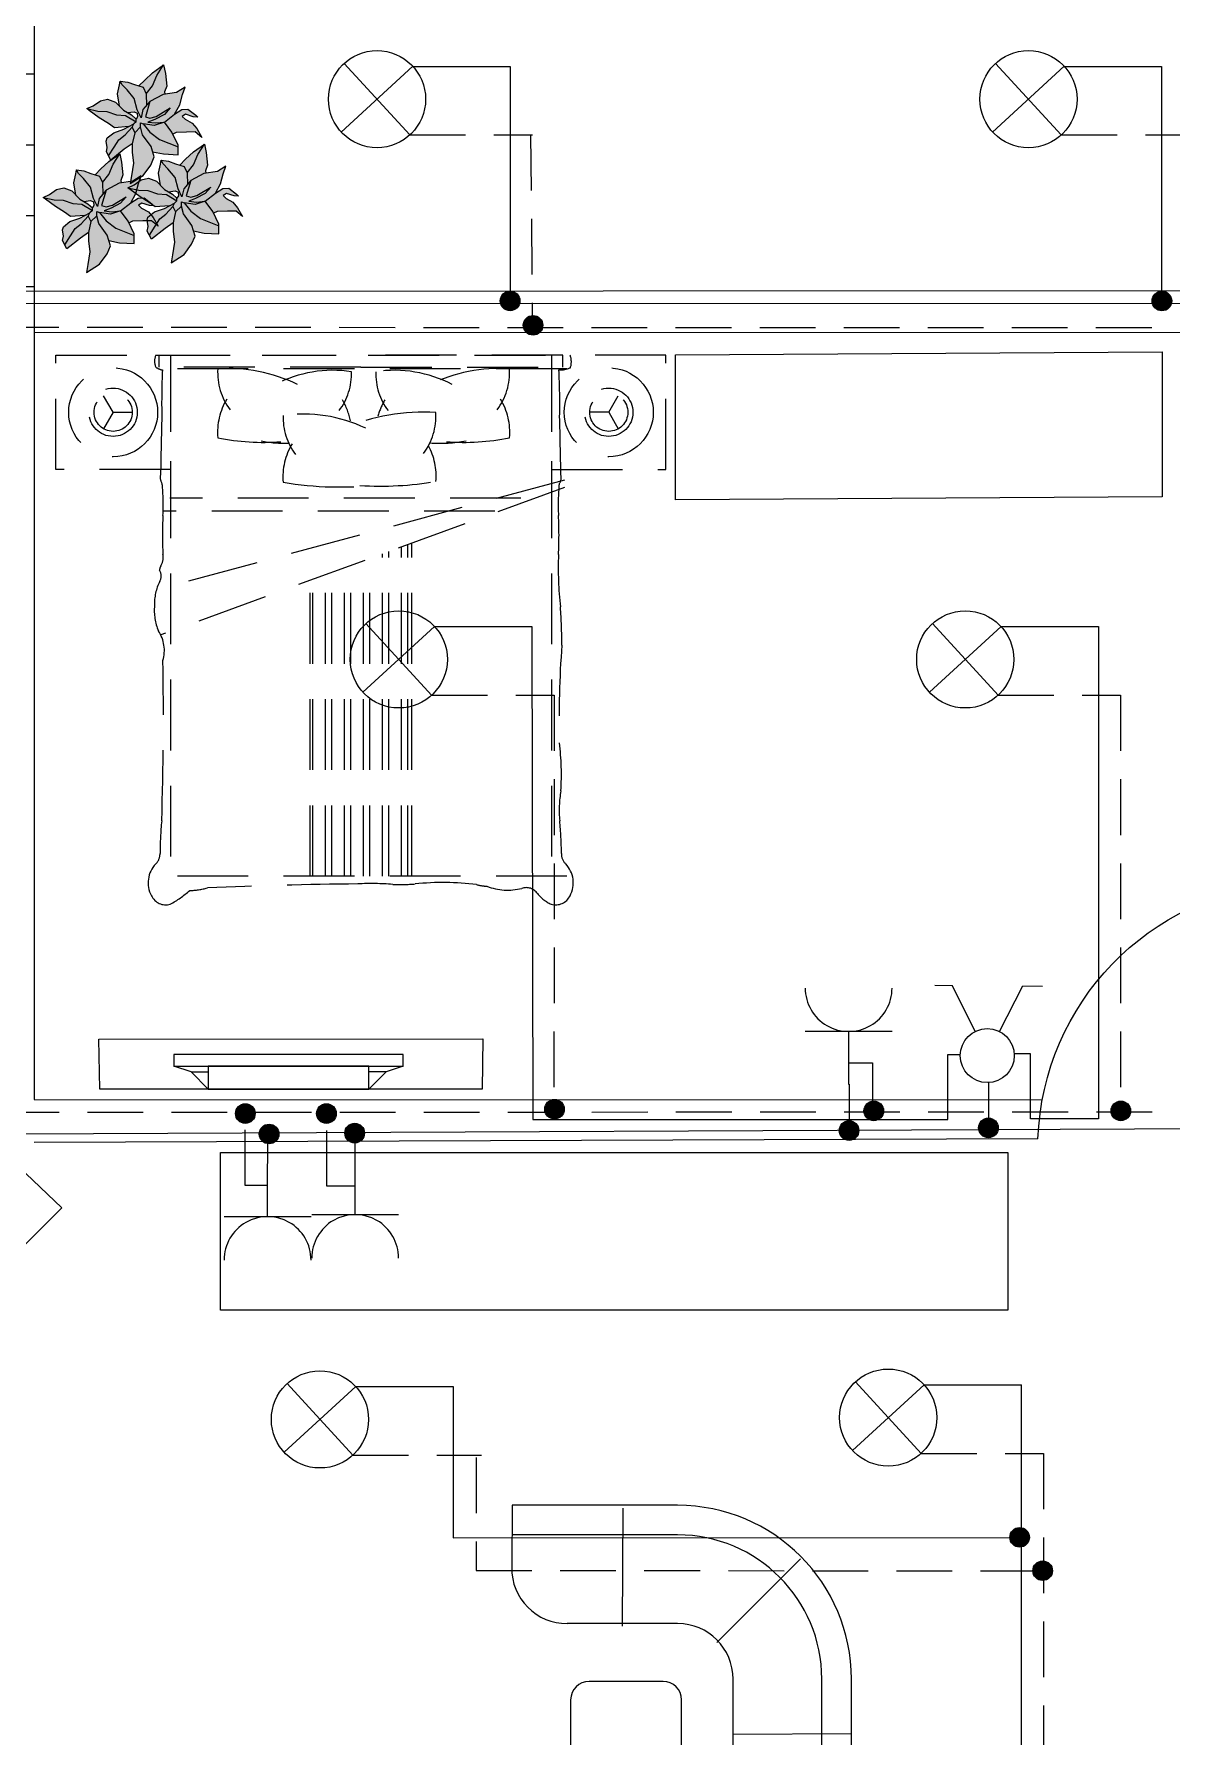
# Model space of a CAD drawing. Header units: millimetres. Extents: x -91.7 to -12.1, y -5.4 to 78.9.
# Drawn here: x -76.02 to -72, y 8.88 to 14.89 of the extents above; entities that cross this region are included whole.
import ezdxf

# ---------------------------------------------------------------- set-up
doc = ezdxf.new("R2010")
doc.units = ezdxf.units.MM
for name, pattern in [('CONTINUA', [0]), ('HIDDEN', [0.375, 0.25, -0.125]), ('STYLE_02', [0.295276, 0.19685, -0.098425])]:
    doc.linetypes.add(name, pattern=pattern)
doc.layers.get('0').update_dxf_attribs({"lineweight": 15})
for name, color, linetype in [('CabangF', 1, 'CONTINUA'), ('CabangFM', 30, 'CONTINUA'), ('CabangN', 5, 'CONTINUA'), ('HATCHING', 7, 'Continuous'), ('Tanaman', 112, 'CONTINUA')]:
    doc.layers.add(name, color=color, linetype=linetype)
for name, color, linetype, lineweight in [('Denah', 7, 'Continuous', 13), ('Fasa', 1, 'Continuous', 9), ('Fasa MCB to end', 30, 'Continuous', 9), ('Furniture', 253, 'Continuous', 13), ('Lampu', 40, 'Continuous', 13), ('netral', 5, 'STYLE_02', 9), ('Pintu DKK', 7, 'Continuous', 9), ('Saklar', 6, 'Continuous', 13), ('Stop kontak', 3, 'Continuous', 13)]:
    doc.layers.add(name, color=color, linetype=linetype, lineweight=lineweight)

# ---------------------------------------------------------------- blocks, each defined once
blk = doc.blocks.new('pintu benar')
at = {"lineweight": 15}
for p, q in [((19.8073, -25.4658), (21.2684, -25.4593)), ((21.1333, -25.4569), (21.1554, -25.445)), ((21.1333, -25.4569), (21.2309, -25.4565)), ((21.1333, -25.4599), (21.1333, -25.4569)), ((21.2187, -25.3782), (21.1448, -25.3785)), ((21.1539, -25.4228), (21.1448, -25.3785)), ((21.1657, -25.4228), (21.1539, -25.4228)), ((21.1554, -25.445), (21.1554, -25.4376)), ((21.1613, -25.4376), (21.1554, -25.4376)), ((21.1554, -25.445), (21.2087, -25.4447)), ((21.1613, -25.4376), (21.1613, -25.4302)), ((21.1657, -25.4302), (21.1613, -25.4302)), ((21.1613, -25.4376), (21.2027, -25.4374)), ((21.1657, -25.4228), (21.1982, -25.4226)), ((21.1657, -25.4302), (21.1657, -25.4228)), ((21.1657, -25.4302), (21.1983, -25.43)), ((21.1983, -25.43), (21.1982, -25.4226)), ((21.1982, -25.4226), (21.21, -25.4226)), ((21.1983, -25.43), (21.2027, -25.43)), ((21.2027, -25.4374), (21.2027, -25.43)), ((21.2027, -25.4374), (21.2086, -25.4374)), ((21.2087, -25.4447), (21.2086, -25.4374)), ((21.2309, -25.4565), (21.2087, -25.4447)), ((21.21, -25.4226), (21.2187, -25.3782)), ((21.2309, -25.4594), (21.2309, -25.4565)), ((21.2686, -25.5232), (19.8073, -25.5309)), ((21.1336, -25.5249), (21.1336, -25.5279)), ((21.1336, -25.5279), (21.2312, -25.5274)), ((21.1336, -25.5279), (21.1559, -25.5396)), ((21.1545, -25.5618), (21.1458, -25.6062)), ((21.1663, -25.5617), (21.1545, -25.5618)), ((21.1559, -25.5396), (21.2091, -25.5394)), ((21.1559, -25.5396), (21.1559, -25.547)), ((21.1618, -25.547), (21.1559, -25.547)), ((21.1618, -25.547), (21.2032, -25.5468)), ((21.1618, -25.547), (21.1618, -25.5544)), ((21.1663, -25.5543), (21.1618, -25.5544)), ((21.1663, -25.5543), (21.1988, -25.5542)), ((21.1663, -25.5543), (21.1663, -25.5617)), ((21.1663, -25.5617), (21.1988, -25.5616)), ((21.1824, -25.5247), (21.1824, -25.5247)), ((21.1824, -25.5247), (21.1824, -25.5247)), ((21.1988, -25.5542), (21.2032, -25.5542)), ((21.1988, -25.5542), (21.1988, -25.5616)), ((21.1988, -25.5616), (21.2107, -25.5615)), ((21.2032, -25.5468), (21.2032, -25.5542)), ((21.2032, -25.5468), (21.2091, -25.5468)), ((21.2312, -25.5274), (21.2091, -25.5394)), ((21.2091, -25.5394), (21.2091, -25.5468)), ((21.2107, -25.5615), (21.2197, -25.6058)), ((21.2312, -25.5245), (21.2312, -25.5274)), ((21.2197, -25.6058), (21.1458, -25.6062))]:
    blk.add_line(p, q, dxfattribs=at)
for p, q in [((19.8073, -25.5309), (19.8073, -25.4658)), ((21.2684, -25.4593), (21.2686, -25.5232))]:
    blk.add_line(p, q)
at = {"color": 8, "lineweight": 15}
blk.add_arc((19.7554, -25.41), 1.5174, 271.95967, 355.7243, dxfattribs=at)
blk = doc.blocks.new('LAMPU RUMAH')
at = {"layer": 'Lampu'}
for p, q in [((0.0484, -0.0528), (-0.0484, 0.0528)), ((0.0528, 0.0484), (-0.0528, -0.0484))]:
    blk.add_line(p, q, dxfattribs=at)
blk.add_circle((0, 0), 0.0716, dxfattribs=at)
blk = doc.blocks.new('*U37')
at = {"layer": 'Lampu', "xscale": 2.395947296300988, "yscale": 2.395947296300988, "zscale": 2.395947296300988}
blk.add_blockref('LAMPU RUMAH', (0, 0), dxfattribs=at)
blk = doc.blocks.new('*U38')
at = {"layer": 'Lampu', "color": 0, "linetype": 'ByBlock', "lineweight": -2, "transparency": 16777216}
blk.add_blockref('*U37', (0, 6), dxfattribs=at)
blk = doc.blocks.new('*U65')
at = {"layer": 'Lampu', "xscale": 2.395947296300988, "yscale": 2.395947296300988, "zscale": 2.395947296300988}
blk.add_blockref('LAMPU RUMAH', (0, 0), dxfattribs=at)
blk = doc.blocks.new('*U66')
at = {"layer": 'Lampu', "color": 0, "linetype": 'ByBlock', "lineweight": -2, "transparency": 16777216}
for p in [(0, 0), (2, 0)]:
    blk.add_blockref('*U65', p, dxfattribs=at)
blk = doc.blocks.new('*U67')
at = {"layer": 'Lampu', "xscale": 2.395947296300988, "yscale": 2.395947296300988, "zscale": 2.395947296300988}
blk.add_blockref('LAMPU RUMAH', (0, 0), dxfattribs=at)
blk = doc.blocks.new('*U68')
at = {"layer": 'Lampu', "color": 0, "linetype": 'ByBlock', "lineweight": -2, "transparency": 16777216}
for p in [(0, 0), (2.3, 0), (4.6, 0)]:
    blk.add_blockref('*U67', p, dxfattribs=at)
blk = doc.blocks.new('saklar 2 seri')
at = {"layer": 'Saklar'}
for p, q in [((-73.6452, 11.6694), (-73.7073, 11.6694)), ((-73.5623, 11.5096), (-73.6452, 11.6694)), ((-73.4767, 11.5107), (-73.3973, 11.6738)), ((-73.3973, 11.6738), (-73.3274, 11.6738))]:
    blk.add_line(p, q, dxfattribs=at)
blk.add_circle((-73.5184, 11.425), 0.0954, dxfattribs=at)
blk = doc.blocks.new('COLOKAN RUMAH')
at = {"color": 3, "lineweight": 5}
for p, q in [((0, 0.0803), (0, -0.0803)), ((0, 0), (0.0978, 0))]:
    blk.add_line(p, q, dxfattribs=at)
blk.add_arc((-0.0803, 0), 0.0803, 270, 90, dxfattribs=at)
blk = doc.blocks.new('*U76')
at = {"layer": 'Fasa'}
blk.add_line((-0.1719, 0), (0.1719, 0), dxfattribs=at)
blk = doc.blocks.new('*U77')
at = {"layer": 'Fasa', "color": 0, "linetype": 'ByBlock', "lineweight": -2, "transparency": 16777216}
for p in [(0, 6), (0, 4), (0, 2), (0, 0)]:
    blk.add_blockref('*U76', p, dxfattribs=at)
blk = doc.blocks.new('*U91')
at = {"layer": 'Fasa'}
blk.add_line((-0.1719, 0), (0.1719, 0), dxfattribs=at)
blk = doc.blocks.new('*U92')
at = {"layer": 'Fasa', "color": 0, "linetype": 'ByBlock', "lineweight": -2, "transparency": 16777216}
for p in [(0, 0), (2, 0)]:
    blk.add_blockref('*U91', p, dxfattribs=at)
blk = doc.blocks.new('*U93')
at = {"layer": 'Fasa'}
blk.add_line((-0.1719, 0), (0.1719, 0), dxfattribs=at)
blk = doc.blocks.new('*U94')
at = {"layer": 'Fasa', "color": 0, "linetype": 'ByBlock', "lineweight": -2, "transparency": 16777216}
for p in [(0, 0), (2.3, 0), (4.6, 0)]:
    blk.add_blockref('*U93', p, dxfattribs=at)
blk = doc.blocks.new('*U108')
at = {"layer": 'netral'}
blk.add_line((-0.21635, 0), (0.21635, 0), dxfattribs=at)
blk = doc.blocks.new('*U109')
at = {"layer": 'netral', "color": 0, "linetype": 'ByBlock', "lineweight": -2, "transparency": 16777216}
for p in [(0, 0), (2, 0)]:
    blk.add_blockref('*U108', p, dxfattribs=at)
blk = doc.blocks.new('*U110')
at = {"layer": 'netral'}
blk.add_line((-0.21635, 0), (0.21635, 0), dxfattribs=at)
blk = doc.blocks.new('*U111')
at = {"layer": 'netral', "color": 0, "linetype": 'ByBlock', "lineweight": -2, "transparency": 16777216}
for p in [(0, 0), (2.3, 0), (4.6, 0)]:
    blk.add_blockref('*U110', p, dxfattribs=at)
blk = doc.blocks.new('*U114')
at = {"layer": 'netral'}
blk.add_line((-0.21635, 0), (0.21635, 0), dxfattribs=at)
blk = doc.blocks.new('*U115')
at = {"layer": 'netral', "color": 0, "linetype": 'ByBlock', "lineweight": -2, "transparency": 16777216}
for p in [(0, 6), (0, 4), (0, 2), (0, 0)]:
    blk.add_blockref('*U114', p, dxfattribs=at)
blk = doc.blocks.new('CABANG NETRAL')
at = {"layer": 'HATCHING'}
h = blk.add_hatch(dxfattribs=at)
h.set_pattern_fill('ANGLE', color=5)
h.set_pattern_definition([(0, (9.248, -7.627), (0, 6.985), [5.08, -1.905]), (90, (9.248, -7.627), (-6.985, 4e-16), [5.08, -1.905])])
h.paths.add_polyline_path([(-0.0121, 0), (0.0121, 0, 1)])
h.paths.add_polyline_path([(0, 0), (-0.0121, 0, 0.414214), (0, -0.0121)])
h.paths.add_polyline_path([(0.0121, 0), (0, 0), (0, -0.0121, 0.414214)])
h = blk.add_hatch(color=5, dxfattribs=at)
h.dxf.hatch_style = 1
h.paths.add_polyline_path([(-0.0121, 0, 1), (0.0121, 0, 1)])
at = {"layer": 'CabangN'}
blk.add_circle((0, 0), 0.0121, dxfattribs=at)
blk = doc.blocks.new('CABANG FASA')
at = {"layer": 'HATCHING'}
h = blk.add_hatch(color=1, dxfattribs=at)
h.dxf.hatch_style = 1
h.paths.add_polyline_path([(0.0121, 0, 1), (-0.0121, 0, 1)])
at = {"layer": 'CabangF'}
blk.add_circle((0, 0), 0.0121, dxfattribs=at)
blk = doc.blocks.new('CABANG FASA 2')
at = {"layer": 'HATCHING'}
h = blk.add_hatch(color=30, dxfattribs=at)
h.dxf.hatch_style = 1
h.paths.add_polyline_path([(0.0121, 0, 1), (-0.0121, 0, 1)])
at = {"layer": 'CabangFM'}
blk.add_circle((0, 0), 0.0121, dxfattribs=at)
blk = doc.blocks.new('TV')
at = {"color": 0, "linetype": 'ByBlock', "lineweight": -2}
for p, q in [((-350, 0), (-425, -75)), ((350, 0), (425, -75)), ((-500, -100), (-425, -75)), ((425, -75), (500, -100))]:
    blk.add_line(p, q, dxfattribs=at)
for points in [[(-350, -100), (350, -100), (350, 0), (-350, 0)], [(-500, -150), (500, -150), (500, -100), (-500, -100)]]:
    blk.add_lwpolyline(points, close=True, dxfattribs=at)
for points in [[(-425, -75), (-350, -75)], [(425, -75), (350, -75)]]:
    blk.add_lwpolyline(points, dxfattribs=at)
blk = doc.blocks.new('A$C0BCD5431')
at = {"linetype": 'Continuous'}
for p, q in [((2628.3, 4268.3), (940, 4268.3)), ((2956.6, 3572.8), (3201.4, 4164.9)), ((2628.3, 4108.3), (940, 4108.3)), ((742.4, 3540.4), (289.9, 3993)), ((2628.3, 3628.3), (940, 3628.3)), ((0, 3328.3), (0, 2432.3)), ((160, 3328.3), (160, 2431.3)), ((640, 3328.3), (640, 2730.2)), ((1852.4, 3349.3), (1052.4, 3349.3)), ((952.4, 3249.3), (952.4, 2849.3)), ((1952.4, 2849.3), (1952.4, 3249.3)), ((3572.8, 2956.6), (4164.9, 3201.4)), ((2544.8, 2854.5), (2854.5, 2544.8)), ((1052.4, 2749.3), (1852.4, 2749.3)), ((3628.3, 2628.3), (3628.3, 940)), ((4108.3, 2628.3), (4108.3, 940)), ((4268.3, 2628.3), (4268.3, 940)), ((3280.2, 1980.4), (2880.2, 1980.4)), ((2780.2, 1880.4), (2780.2, 1080.4)), ((3380.2, 1080.4), (3380.2, 1880.4)), ((2880.2, 980.4), (3280.2, 980.4)), ((3540.4, 742.4), (3993, 289.9)), ((3328.3, 640), (2730.2, 640)), ((3328.3, 160), (2431.3, 160)), ((3328.3, 0), (2432.3, 0))]:
    blk.add_line(p, q, dxfattribs=at)
for p, q in [((1236.1, 4268.3), (1240, 3628.3)), ((1836.1, 4268.3), (1840, 3628.3)), ((2436.1, 4268.3), (2440, 3628.3)), ((2541.6, 3373.3), (2544.8, 2854.5)), ((14.5, 3032.2), (654.5, 3028.3)), ((3373.3, 2541.6), (2854.5, 2544.8)), ((0, 2432.3), (338.2, 2430.2)), ((4268.3, 2436.1), (3628.3, 2440)), ((4268.3, 1836.1), (3628.3, 1840)), ((4268.3, 1236.1), (3628.3, 1240)), ((3032.2, 14.5), (3028.3, 654.5)), ((2432.3, 0), (2430.2, 338.2))]:
    blk.add_line(p, q)
for centre, radius, start, end in [((940, 3328.3), 940, 90, 180), ((2628.3, 2628.3), 1640, 0, 90), ((940, 3328.3), 780, 90, 180), ((2628.3, 2628.3), 1480, 0, 90), ((940, 3328.3), 300, 90, 180), ((2628.3, 2628.3), 1000, 0, 90), ((1052.4, 3249.3), 100, 90, 180), ((1852.4, 3249.3), 100, 0, 90), ((2628.3, 2628.3), 750, 353.36007, 96.63993), ((1052.4, 2849.3), 100, 180, 270), ((1852.4, 2849.3), 100, 270, 0), ((340, 2730.2), 300, 269.64814, 0), ((2880.2, 1880.4), 100, 90, 180), ((3280.2, 1880.4), 100, 0, 90), ((2880.2, 1080.4), 100, 180, 270), ((3280.2, 1080.4), 100, 270, 0), ((3328.3, 940), 300, 270, 0), ((3328.3, 940), 780, 270, 0), ((3328.3, 940), 940, 270, 0), ((2730.2, 340), 300, 90, 180.35186)]:
    blk.add_arc(centre, radius, start, end, dxfattribs=at)
blk = doc.blocks.new('A$C77DE30D4')
h = blk.add_hatch(color=52)
h.set_gradient(color1=(55, 106, 17), color2=(220, 179, 46), tint=1)
h.paths.add_polyline_path([(1.907, 3.432), (1.617, 3.782), (1.417, 3.981), (1.342, 4.13), (1.309, 3.975), (1.23, 3.613), (1.312, 3.116), (1.471, 2.954), (1.634, 2.859), (1.907, 2.889), (2.023, 2.844), (2.034, 2.693), (1.979, 2.602), (1.979, 2.493), (1.884, 2.402), (1.817, 2.27), (1.922, 2.045), (2.159, 2.282), (2.162, 2.453), (2.267, 2.411), (2.709, 2.347), (3.119, 2.476), (2.763, 2.444), (2.45, 2.476), (2.731, 2.584), (3.119, 2.788), (3.345, 3.046), (2.785, 2.702), (2.537, 2.637), (2.353, 2.691), (2.537, 3.305), (2.256, 2.982), (2.181, 2.648), (2.028, 2.974)])
h = blk.add_hatch(color=52)
h.set_gradient(color1=(55, 106, 17), color2=(220, 179, 46), tint=1)
h.paths.add_polyline_path([(2.39, 3.619), (2.263, 3.879), (1.913, 3.987), (1.641, 4.09), (1.342, 4.13), (1.417, 3.981), (1.617, 3.782), (1.907, 3.432), (2.028, 2.974), (2.181, 2.648), (2.256, 2.982), (2.397, 3.143)])
h.paths.add_polyline_path([(2.813, 4.357), (3.086, 4.779), (2.643, 4.464), (2.327, 4.166), (2.088, 3.933), (2.263, 3.879), (2.39, 3.619), (2.639, 3.94)])
h = blk.add_hatch(color=52)
h.set_gradient(color1=(55, 106, 17), color2=(220, 179, 46), tint=1)
h.paths.add_polyline_path([(3.159, 4.434), (3.086, 4.779), (2.813, 4.357), (2.639, 3.94), (2.39, 3.619), (2.397, 3.143), (2.537, 3.305), (3.065, 3.595), (3.138, 3.606), (3.125, 3.702), (3.21, 3.931)])
h = blk.add_hatch(color=52)
h.set_gradient(color1=(55, 106, 17), color2=(220, 179, 46), tint=1)
h.paths.add_polyline_path([(3.841, 3.585), (3.949, 3.886), (3.604, 3.671), (3.065, 3.595), (2.537, 3.305), (2.353, 2.691), (2.537, 2.637), (2.785, 2.702), (3.345, 3.046), (3.119, 2.788), (2.731, 2.584), (2.45, 2.476), (2.763, 2.444), (3.119, 2.476), (3.528, 2.799), (3.733, 3.176)])
h = blk.add_hatch(color=52)
h.set_gradient(color1=(55, 106, 17), color2=(220, 179, 46), tint=1)
h.paths.add_polyline_path([(1.152, 3.279), (0.827, 3.407), (0.542, 3.34), (0.251, 3.137), (0, 3.021), (0.441, 2.92), (0.8, 2.906), (1.193, 2.771), (1.552, 2.744), (1.979, 2.493), (1.979, 2.602), (1.796, 2.764), (1.471, 2.954)])
h.paths.add_polyline_path([(1.552, 2.744), (1.193, 2.771), (0.8, 2.906), (0.441, 2.92), (0, 3.021), (0.088, 2.947), (0.495, 2.649), (0.861, 2.426), (1.105, 2.25), (1.683, 2.296), (1.884, 2.402), (1.979, 2.493)])
h = blk.add_hatch(color=52)
h.set_gradient(color1=(55, 106, 17), color2=(220, 179, 46), tint=1)
h.paths.add_polyline_path([(3.954, 2.592), (3.833, 2.701), (3.967, 2.792), (4.277, 2.689), (4.459, 2.677), (4.38, 2.756), (4.064, 2.998), (3.821, 2.986), (3.528, 2.799), (3.119, 2.476), (3.421, 2.067), (3.455, 1.996), (3.596, 2.064), (4.009, 2.076), (4.362, 2.082), (4.623, 1.863), (4.422, 2.215), (4.234, 2.434)])
h = blk.add_hatch(color=52)
h.set_gradient(color1=(55, 106, 17), color2=(220, 179, 46), tint=1)
h.paths.add_polyline_path([(1.532, 1.959), (1.817, 2.27), (1.884, 2.402), (1.481, 2.189), (1.078, 2.052), (0.812, 1.84), (0.774, 1.711), (0.82, 1.46), (0.781, 1.278), (0.869, 1.114), (1.098, 1.471), (1.288, 1.769)])
h = blk.add_hatch(color=52)
h.set_gradient(color1=(55, 106, 17), color2=(220, 179, 46), tint=1)
h.paths.add_polyline_path([(1.922, 2.045), (1.817, 2.27), (1.532, 1.959), (1.288, 1.769), (1.098, 1.471), (0.869, 1.114), (0.956, 0.951), (1.504, 1.384), (1.825, 1.604)])
h = blk.add_hatch(color=52)
h.set_gradient(color1=(55, 106, 17), color2=(220, 179, 46), tint=1)
h.paths.add_polyline_path([(2.58, 1.496), (2.235, 1.97), (2.159, 2.282), (1.922, 2.045), (1.825, 1.604), (1.825, 1.27), (1.879, 0.829), (1.793, 0.312), (1.739, 0), (2.267, 0.334), (2.569, 0.743), (2.709, 1.076)])
h = blk.add_hatch(color=52)
h.set_gradient(color1=(55, 106, 17), color2=(220, 179, 46), tint=1)
h.paths.add_polyline_path([(3.668, 1.486), (2.925, 1.776), (2.537, 2.078), (2.267, 2.411), (2.162, 2.453), (2.159, 2.282), (2.235, 1.97), (2.58, 1.496), (2.644, 1.286), (3.076, 1.195), (3.668, 1.163)])
h = blk.add_hatch(color=52)
h.set_gradient(color1=(55, 106, 17), color2=(220, 179, 46), tint=1)
h.paths.add_polyline_path([(3.119, 2.476), (2.709, 2.347), (2.267, 2.411), (2.537, 2.078), (2.925, 1.776), (3.668, 1.486), (3.668, 1.55), (3.421, 2.067)])
at = {"color": 0, "lineweight": 5}
for p, q in [((1.309, 3.975), (1.342, 4.13)), ((1.342, 4.13), (1.641, 4.09)), ((1.417, 3.981), (1.342, 4.13)), ((2.088, 3.933), (2.327, 4.166)), ((2.327, 4.166), (2.643, 4.464)), ((2.639, 3.94), (2.813, 4.357)), ((2.643, 4.464), (3.086, 4.779)), ((2.813, 4.357), (3.086, 4.779)), ((3.086, 4.779), (3.159, 4.434)), ((3.159, 4.434), (3.21, 3.931)), ((1.23, 3.613), (1.309, 3.975)), ((1.312, 3.116), (1.23, 3.613)), ((1.617, 3.782), (1.417, 3.981)), ((1.907, 3.432), (1.617, 3.782)), ((1.641, 4.09), (1.913, 3.987)), ((2.028, 2.974), (1.907, 3.432)), ((1.913, 3.987), (2.263, 3.879)), ((2.263, 3.879), (2.39, 3.619)), ((2.39, 3.619), (2.639, 3.94)), ((2.39, 3.619), (2.397, 3.143)), ((3.065, 3.595), (2.537, 3.305)), ((3.604, 3.671), (3.065, 3.595)), ((3.21, 3.931), (3.125, 3.702)), ((3.125, 3.702), (3.138, 3.606)), ((3.949, 3.886), (3.604, 3.671)), ((3.733, 3.176), (3.841, 3.585)), ((3.841, 3.585), (3.949, 3.886)), ((0, 3.021), (0.251, 3.137)), ((0.088, 2.947), (0, 3.021)), ((0, 3.021), (0.441, 2.92)), ((0.495, 2.649), (0.088, 2.947)), ((0.251, 3.137), (0.542, 3.34)), ((0.441, 2.92), (0.8, 2.906)), ((0.542, 3.34), (0.827, 3.407)), ((0.8, 2.906), (1.193, 2.771)), ((0.827, 3.407), (1.152, 3.279)), ((1.152, 3.279), (1.471, 2.954)), ((1.193, 2.771), (1.552, 2.744)), ((1.471, 2.954), (1.796, 2.764)), ((1.552, 2.744), (1.979, 2.493)), ((1.634, 2.859), (1.907, 2.889)), ((1.796, 2.764), (1.979, 2.602)), ((1.907, 2.889), (2.023, 2.844)), ((2.023, 2.844), (2.034, 2.693)), ((2.181, 2.648), (2.028, 2.974)), ((2.256, 2.982), (2.181, 2.648)), ((2.537, 3.305), (2.256, 2.982)), ((2.537, 3.305), (2.353, 2.691)), ((3.119, 2.788), (2.731, 2.584)), ((2.785, 2.702), (3.345, 3.046)), ((3.345, 3.046), (3.119, 2.788)), ((3.119, 2.476), (3.528, 2.799)), ((3.528, 2.799), (3.733, 3.176)), ((3.528, 2.799), (3.821, 2.986)), ((3.821, 2.986), (4.064, 2.998)), ((3.967, 2.792), (3.833, 2.701)), ((4.277, 2.689), (3.967, 2.792)), ((4.064, 2.998), (4.38, 2.756)), ((4.38, 2.756), (4.459, 2.677)), ((0.861, 2.426), (0.495, 2.649)), ((1.105, 2.25), (0.861, 2.426)), ((1.078, 2.052), (1.481, 2.189)), ((1.683, 2.296), (1.105, 2.25)), ((1.481, 2.189), (1.884, 2.402)), ((1.532, 1.959), (1.817, 2.27)), ((1.817, 2.27), (1.884, 2.402)), ((1.817, 2.27), (1.922, 2.045)), ((1.979, 2.493), (1.884, 2.402)), ((2.159, 2.282), (1.922, 2.045)), ((2.034, 2.693), (1.979, 2.602)), ((1.979, 2.493), (1.979, 2.602)), ((2.159, 2.282), (2.162, 2.453)), ((2.235, 1.97), (2.159, 2.282)), ((2.162, 2.453), (2.267, 2.411)), ((2.267, 2.411), (2.537, 2.078)), ((2.709, 2.347), (2.267, 2.411)), ((2.353, 2.691), (2.537, 2.637)), ((2.731, 2.584), (2.45, 2.476)), ((2.45, 2.476), (2.763, 2.444)), ((2.537, 2.637), (2.785, 2.702)), ((2.537, 2.078), (2.925, 1.776)), ((3.119, 2.476), (2.709, 2.347)), ((2.763, 2.444), (3.119, 2.476)), ((3.421, 2.067), (3.119, 2.476)), ((3.668, 1.55), (3.421, 2.067)), ((3.596, 2.064), (3.455, 1.996)), ((4.009, 2.076), (3.596, 2.064)), ((3.833, 2.701), (3.954, 2.592)), ((3.954, 2.592), (4.234, 2.434)), ((4.362, 2.082), (4.009, 2.076)), ((4.234, 2.434), (4.422, 2.215)), ((4.459, 2.677), (4.277, 2.689)), ((4.623, 1.863), (4.362, 2.082)), ((4.422, 2.215), (4.623, 1.863)), ((0.774, 1.711), (0.812, 1.84)), ((0.82, 1.46), (0.774, 1.711)), ((0.781, 1.278), (0.82, 1.46)), ((0.812, 1.84), (1.078, 2.052)), ((0.869, 1.114), (1.098, 1.471)), ((1.504, 1.384), (0.956, 0.951)), ((1.098, 1.471), (1.288, 1.769)), ((1.288, 1.769), (1.532, 1.959)), ((1.825, 1.604), (1.504, 1.384)), ((1.922, 2.045), (1.825, 1.604)), ((1.825, 1.604), (1.825, 1.27)), ((2.58, 1.496), (2.235, 1.97)), ((2.709, 1.076), (2.58, 1.496)), ((2.925, 1.776), (3.668, 1.486)), ((3.668, 1.163), (3.668, 1.55)), ((0.956, 0.951), (0.781, 1.278)), ((1.879, 0.829), (1.793, 0.312)), ((1.825, 1.27), (1.879, 0.829)), ((2.267, 0.334), (2.569, 0.743)), ((2.569, 0.743), (2.709, 1.076)), ((2.644, 1.286), (3.076, 1.195)), ((3.076, 1.195), (3.668, 1.163)), ((1.739, 0), (2.267, 0.334)), ((1.793, 0.312), (1.739, 0))]:
    blk.add_line(p, q, dxfattribs=at)

msp = doc.modelspace()

# ---------------------------------------------------------------- hatches: boundary and pattern name
at = {"layer": 'Denah'}
h = msp.add_hatch(dxfattribs=at)
h.set_pattern_fill('ACAD_ISO02W100', color=253, scale=0.05)
h.paths.add_polyline_path([(-76.0159, 16.6081), (-77.618, 16.6085), (-77.6187, 15.4662), (-80.0195, 15.4662), (-80.0189, 13.9818), (-78.0559, 13.9818), (-78.0559, 13.9824), (-78.0156, 13.9823), (-78.0226, 13.0784, 0.382078), (-77.1524, 13.9782, 0.382114), (-76.2822, 13.0783), (-76.2892, 13.9822), (-76.2489, 13.9823), (-76.2489, 13.982), (-76.0159, 13.9821)])
h.paths.add_polyline_path([(-77.9711, 13.1543), (-77.9714, 13.1085), (-77.9988, 13.1142), (-77.9987, 13.1215), (-78.0033, 13.1216), (-78.0033, 13.1188), (-78.0079, 13.1189), (-78.0079, 13.1152), (-78.0125, 13.1152), (-78.0199, 13.1016), (-78.0195, 13.1619), (-78.0123, 13.1481), (-78.0077, 13.1481), (-78.0077, 13.1445), (-78.0031, 13.1444), (-77.9986, 13.1417), (-77.9985, 13.149)], flags=16)
h.paths.add_polyline_path([(-76.3338, 13.1541), (-76.3063, 13.1488), (-76.3062, 13.1415), (-76.3017, 13.1416), (-76.3017, 13.1443), (-76.2971, 13.1443), (-76.2971, 13.148), (-76.2926, 13.148), (-76.2853, 13.1618), (-76.2849, 13.1014), (-76.2923, 13.1151), (-76.2969, 13.1151), (-76.3015, 13.1187), (-76.3015, 13.1214), (-76.3061, 13.1214), (-76.306, 13.1141), (-76.3334, 13.1084)], flags=16)

# ---------------------------------------------------------------- linework, layer by layer
for p, q in [((-76.0159, 16.6081), (-76.0159, 13.837)), ((-69.4748, 13.9849), (-76.2892, 13.9819)), ((-71.4505, 13.8356), (-76.0159, 13.837)), ((-76.0159, 13.837), (-76.0159, 11.1284)), ((-76.0159, 11.1284), (-72.4562, 11.128)), ((-76.0159, 10.9784), (-72.4716, 10.991))]:
    msp.add_line(p, q, dxfattribs=at)
at = {"layer": 'Fasa'}
for p, q in [((-74.3348, 14.777), (-74.3348, 13.94)), ((-72.0348, 14.777), (-72.0348, 13.9408)), ((-80.1094, 13.9378), (-69.4924, 13.9418)), ((-74.2579, 12.7988), (-74.2545, 11.0581)), ((-72.2579, 12.7988), (-72.2579, 11.0606)), ((-72.7894, 11.0584), (-72.7894, 11.2881)), ((-72.7894, 11.2881), (-72.7458, 11.2881)), ((-72.4984, 11.2904), (-72.5554, 11.2904)), ((-72.4984, 11.0606), (-72.4984, 11.2904)), ((-74.2545, 11.0581), (-72.7894, 11.0584)), ((-72.2579, 11.0606), (-72.4984, 11.0606)), ((-74.8801, 10.1152), (-74.5363, 10.1152)), ((-74.5363, 10.1152), (-74.5363, 9.5812)), ((-72.5298, 4.1216), (-72.5298, 10.1216)), ((-74.5363, 9.5812), (-72.5298, 9.5824))]:
    msp.add_line(p, q, dxfattribs=at)
at = {"layer": 'Fasa MCB to end'}
for p, q in [((-72.6464, 11.1884), (-72.6464, 11.0225)), ((-73.1384, 11.1826), (-73.1384, 11.0196)), ((-76.0688, 11.0076), (-71.4235, 11.0284)), ((-75.1911, 10.9028), (-75.1911, 11.0103)), ((-74.8828, 10.91), (-74.8828, 11.0103))]:
    msp.add_line(p, q, dxfattribs=at)
at = {"layer": 'Furniture', "color": 253, "linetype": 'HIDDEN'}
for p, q in [((-75.5348, 13.7364), (-75.5348, 11.8683)), ((-74.1887, 13.7364), (-74.1887, 11.8683)), ((-74.1349, 13.7094), (-75.5817, 13.7094)), ((-75.7367, 13.5554, 0), (-75.7703, 13.6137, 0)), ((-73.9868, 13.5554, 0), (-73.9532, 13.6137, 0)), ((-75.7367, 13.5554, 0), (-75.7703, 13.4971, 0)), ((-75.7367, 13.5554, 0), (-75.6694, 13.5554, 0)), ((-73.9868, 13.5554, 0), (-74.0541, 13.5554, 0)), ((-73.9868, 13.5554, 0), (-73.9532, 13.4971, 0)), ((-74.1429, 13.3161), (-75.584, 12.9286)), ((-74.1432, 13.29), (-75.5687, 12.7692)), ((-74.2968, 13.2521), (-75.5366, 13.2521)), ((-74.3887, 13.2065), (-75.5603, 13.2065)), ((-74.7855, 11.9174, 0), (-74.7855, 13.0554, 0)), ((-74.763, 11.9174, 0), (-74.763, 13.0636, 0)), ((-74.7182, 11.9174, 0), (-74.7182, 13.08, 0)), ((-74.6957, 11.9174, 0), (-74.6957, 13.0881, 0)), ((-74.9649, 11.9174, 0), (-74.9649, 12.9898, 0)), ((-74.9201, 11.9174, 0), (-74.9201, 13.0062, 0)), ((-74.8976, 11.9174, 0), (-74.8976, 13.0144, 0)), ((-74.8528, 11.9174, 0), (-74.8528, 13.0308, 0)), ((-74.8303, 11.9174, 0), (-74.8303, 13.039, 0)), ((-75.0322, 11.9174, 0), (-75.0322, 12.9652, 0)), ((-74.9874, 11.9174, 0), (-74.9874, 12.9816, 0)), ((-74.1349, 11.9174), (-75.5698, 11.9174))]:
    msp.add_line(p, q, dxfattribs=at)
at = {"layer": 'Furniture', "color": 253, "linetype": 'HIDDEN', "elevation": 0}
for points in [[(-75.5348, 13.3535), (-75.9386, 13.3535), (-75.9386, 13.7573), (-75.5348, 13.7573)], [(-74.1887, 13.3535), (-73.7849, 13.3535), (-73.7849, 13.7573), (-74.1887, 13.7573)]]:
    msp.add_lwpolyline(points, close=True, dxfattribs=at)
at = {"layer": 'Furniture', "color": 253, "linetype": 'HIDDEN'}
for points in [[(-75.4664, 11.8669, -0.059671), (-75.535, 11.8187, -0.37589), (-75.6016, 11.8485, -0.329446), (-75.5864, 11.9605, 0.211134), (-75.5712, 11.9973, -0.026504), (-75.5652, 12.1127, 0.012553), (-75.561, 12.6789, 0.224147), (-75.5767, 12.7831, -0.12481), (-75.5906, 12.8728, -0.129887), (-75.572, 12.9588, 0.290552), (-75.573, 12.9981, -0.141011), (-75.568, 13.0131, 0.180615), (-75.561, 13.0528, -0.025508), (-75.561, 13.1912, 0.038458), (-75.5633, 13.3022, -0.214987), (-75.5693, 13.3355, -0.00267), (-75.565, 13.5405, -0.015571), (-75.5628, 13.7048, -0.098699), (-75.5858, 13.7145, -0.222522), (-75.5858, 13.7573), (-74.1233, 13.7573, -0.171621), (-74.1223, 13.7128, -0.102495), (-74.1626, 13.7048, -0.015571), (-74.1603, 13.5405, -0.00267), (-74.156, 13.3355, -0.214987), (-74.162, 13.3022, 0.038458), (-74.1643, 13.1912, -0.025508), (-74.1643, 13.0528, 0.039412), (-74.1574, 12.868, -0.016498), (-74.1523, 12.7334, 0.026482), (-74.1608, 12.388, -0.045388), (-74.156, 12.2188, 0.066965), (-74.1602, 12.1127, -0.026504), (-74.1541, 11.9973, 0.211134), (-74.139, 11.9605, -0.329446), (-74.1237, 11.8485, -0.37589), (-74.1904, 11.8187, -0.123892), (-74.2382, 11.8558, 0.342539), (-74.2943, 11.8741)], [(-74.2943, 11.8741, -0.152354), (-74.417, 11.8817, -0.053528), (-74.4533, 11.8878, 0.055897), (-74.6706, 11.89, -0.026973), (-74.7492, 11.8881, 0.036947), (-74.8729, 11.8899, 0.008361), (-75.4039, 11.8763, -0.075106), (-75.4664, 11.8669)]]:
    msp.add_lwpolyline(points, format="xyb", dxfattribs=at)
for points in [[(-74.8617, 13.7145), (-75.5739, 13.7145), (-75.5739, 13.7573), (-74.8617, 13.7573)], [(-74.8617, 13.7145), (-74.1496, 13.7145), (-74.1496, 13.7573), (-74.8617, 13.7573)], [(-74.6823, 11.9174), (-74.6823, 13.0931)], [(-75.0412, 11.9174), (-75.0412, 12.9619)]]:
    msp.add_lwpolyline(points, dxfattribs=at)
at = {"layer": 'Furniture'}
for points in [[(-73.7508, 13.7578), (-72.0335, 13.7685), (-72.0335, 13.2572), (-73.7508, 13.2466)], [(-74.4335, 11.1659), (-75.7841, 11.1659), (-75.7878, 11.3415), (-74.431, 11.3426)], [(-75.3577, 10.9411), (-72.5775, 10.9411), (-72.5775, 10.3853), (-75.3577, 10.3853)], [(-77.0001, 9.9131), (-76.0451, 10.8681), (-75.9183, 10.7464), (-76.8769, 9.7863)]]:
    msp.add_lwpolyline(points, close=True, dxfattribs=at)
at = {"layer": 'Furniture', "color": 253, "linetype": 'HIDDEN'}
for centre, radius in [((-75.7367, 13.5554, 0), 0.157), ((-73.9868, 13.5554, 0), 0.157), ((-75.7367, 13.5554, 0), 0.0852), ((-75.7367, 13.5554, 0), 0.0673), ((-73.9868, 13.5554, 0), 0.0852), ((-73.9868, 13.5554, 0), 0.0673)]:
    msp.add_circle(centre, radius, dxfattribs=at)
for centre, radius, start, end in [((-75.3304, 13.1509), 0.5591, 64.065, 93.79855), ((-74.3742, 13.1509), 0.5591, 86.20145, 115.935), ((-75.1453, 13.6966), 0.2225, 176.88607, 216.56279), ((-74.9606, 13.2624), 0.4413, 81.47271, 117.53799), ((-75.1115, 13.6917), 0.2164, 322.90279, 1.86136), ((-74.5931, 13.6917), 0.2164, 178.13864, 217.09721), ((-74.744, 13.2624), 0.4413, 62.46201, 98.52729), ((-74.5594, 13.6966), 0.2225, 323.43721, 3.11393), ((-75.1404, 13.4843), 0.2278, 148.94952, 184.7183), ((-75.1225, 13.4814), 0.2278, 10.98969, 31.05048), ((-74.5822, 13.4814), 0.2278, 148.94952, 164.59403), ((-74.5642, 13.4843), 0.2278, 355.2817, 31.05048), ((-74.9204, 13.5373), 0.2164, 178.13864, 217.09721), ((-75.066, 13.0353), 0.5139, 64.51329, 97.91348), ((-74.6402, 12.8143), 0.7413, 86.67503, 112.47929), ((-74.8194, 13.5422), 0.2225, 323.43721, 3.11393), ((-75.2048, 14.2666), 0.8174, 258.52519, 274.24335), ((-75.13, 13.8767), 0.4306, 258.76055, 271.75388), ((-74.9095, 13.327), 0.2278, 148.94952, 184.71831), ((-74.8242, 13.3298), 0.2278, 355.2817, 28.0889), ((-74.5814, 13.9483), 0.5022, 265.8162, 280.40516), ((-74.4998, 14.2666), 0.8174, 265.75665, 281.47481), ((-74.9369, 14.5035), 1.2119, 260.51746, 276.69328), ((-74.7926, 14.4709), 1.1761, 266.46128, 279.56174)]:
    msp.add_arc(centre, radius, start, end, dxfattribs=at)
at = {"layer": 'netral'}
for p, q in [((-74.2627, 14.5351), (-74.257, 13.858)), ((-76.1257, 13.8559), (-69.5603, 13.8535)), ((-74.1796, 12.5563), (-74.1804, 11.0846)), ((-72.1796, 12.5563), (-72.1803, 11.0856)), ((-73.141, 11.2579), (-73.056, 11.2579)), ((-73.056, 11.2579), (-73.056, 11.0849)), ((-76.1243, 11.0837), (-71.3327, 11.0859)), ((-75.2703, 10.8253), (-75.2703, 11.0825)), ((-74.9821, 10.8227), (-74.9821, 11.0825)), ((-75.1905, 10.8253), (-75.2703, 10.8253)), ((-74.8818, 10.8227), (-74.9821, 10.8227)), ((-74.8906, 9.8727), (-74.4363, 9.8727)), ((-74.4551, 9.8651), (-74.4551, 9.4656)), ((-72.4514, 9.8791), (-72.4514, 7.8791)), ((-74.4551, 9.4656), (-72.4529, 9.4645))]:
    msp.add_line(p, q, dxfattribs=at)

# ---------------------------------------------------------------- block references
at = {"layer": 'CabangF', "xscale": 2.862521027072044, "yscale": 2.862521027072044, "zscale": 2.862521027072044}
for p in [(-74.3351, 13.9488), (-72.0338, 13.9484), (-72.5363, 9.5828)]:
    msp.add_blockref('CABANG FASA', p, dxfattribs=at)
at = {"layer": 'CabangFM', "lineweight": 5, "xscale": 2.862521027071816, "yscale": 2.862521027071816, "zscale": 2.862521027071816}
for p in [(-75.186, 11.0069), (-74.8839, 11.0101), (-73.1385, 11.0192), (-72.6464, 11.0286)]:
    msp.add_blockref('CABANG FASA 2', p, dxfattribs=at)
at = {"layer": 'CabangN', "lineweight": 5, "xscale": 2.862521027071816, "yscale": 2.862521027071816, "zscale": 2.862521027071816}
for p in [(-74.2542, 13.8625), (-74.1784, 11.0945), (-75.2701, 11.0791), (-74.9837, 11.0791), (-73.0511, 11.0887), (-72.1789, 11.0886), (-72.455, 9.4649)]:
    msp.add_blockref('CABANG NETRAL', p, dxfattribs=at)
at = {"layer": 'Fasa'}
for name, p in [('*U94', (-74.5067, 14.777)), ('*U92', (-74.4298, 12.7988)), ('*U77', (-72.7017, 4.1216))]:
    msp.add_blockref(name, p, dxfattribs=at)
at = {"layer": 'Furniture', "ltscale": 500, "xscale": 0.0008096613970299223, "yscale": 0.0008096613970299223, "zscale": 0.0008096613970299223, "rotation": 180}
msp.add_blockref('TV', (-75.1173, 11.1658), dxfattribs=at)
at = {"layer": 'Furniture', "xscale": 0.0006525575174743484, "yscale": 0.0006525575174743484, "zscale": 0.0006525575174743484, "rotation": 270}
msp.add_blockref('A$C0BCD5431', (-75.9155, 9.6958), dxfattribs=at)
at = {"layer": 'Lampu'}
for name, p in [('*U68', (-74.8051, 14.6611)), ('*U66', (-74.7282, 12.6828)), ('*U38', (-73.0001, 4.0056))]:
    msp.add_blockref(name, p, dxfattribs=at)
at = {"layer": 'Lampu', "xscale": 2.395947296300988, "yscale": 2.395947296300988, "zscale": 2.395947296300988}
msp.add_blockref('LAMPU RUMAH', (-75.0066, 9.9992), dxfattribs=at)
at = {"layer": 'netral'}
for name, p in [('*U111', (-74.4728, 14.5346)), ('*U109', (-74.3959, 12.5563)), ('*U115', (-72.6678, 3.8791))]:
    msp.add_blockref(name, p, dxfattribs=at)
at = {"layer": 'Pintu DKK', "xscale": -0.6185380254988734, "yscale": 0.6185380254988734, "zscale": 0.6185380254988734, "rotation": 269.8601901476454}
msp.add_blockref('pintu benar', (-55.8464, -1.3023), dxfattribs=at)
at = {"layer": 'Saklar', "rotation": 358.9938184894442}
msp.add_blockref('saklar 2 seri', (0.6559, -1.4303), dxfattribs=at)
at = {"layer": 'Stop kontak', "xscale": 1.910127355703277, "yscale": 1.910127355703277, "zscale": 1.910127355703277}
for p, rotation in [((-73.1399, 11.369), 270), ((-75.1915, 10.7154), 89.99999999999999), ((-74.8822, 10.7223), 89.99999999999999)]:
    msp.add_blockref('COLOKAN RUMAH', p, dxfattribs=dict(at, rotation=rotation))
at = {"layer": 'Tanaman', "xscale": 0.0876952223504006, "yscale": 0.0876952223504006, "zscale": 0.0876952223504006}
for p in [(-75.8292, 14.3628), (-75.6849, 14.0835), (-75.9837, 14.0494)]:
    msp.add_blockref('A$C77DE30D4', p, dxfattribs=at)

doc.saveas('drawing.dxf')
